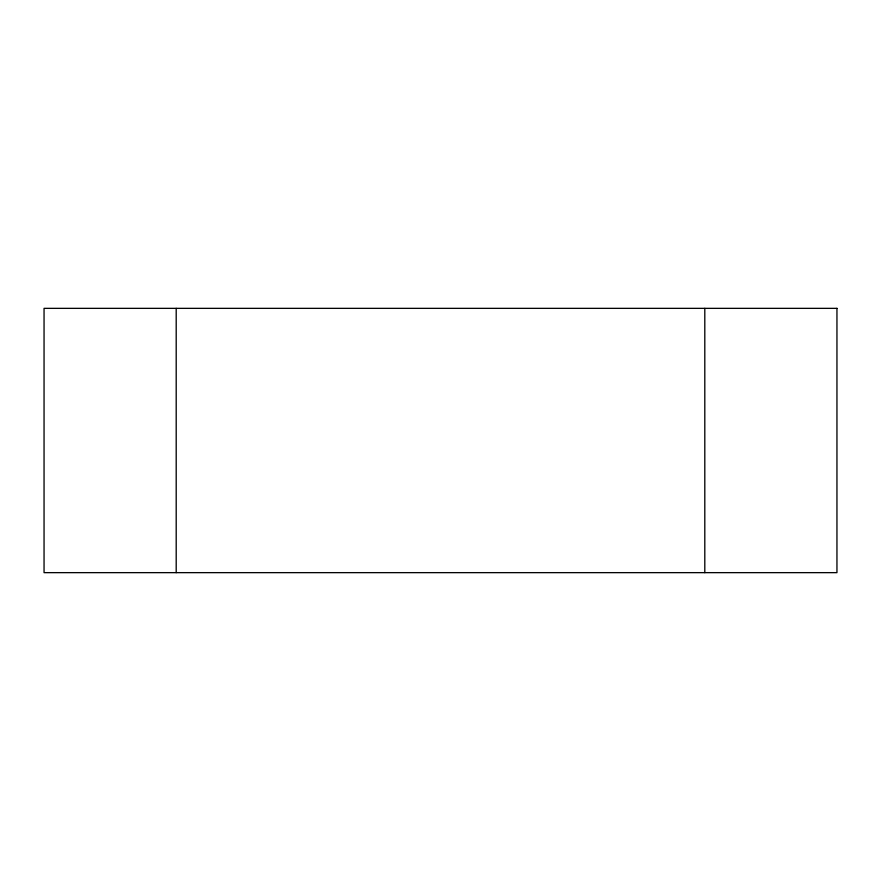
<?xml version="1.0" encoding="UTF-8"?>
<svg xmlns="http://www.w3.org/2000/svg" width="881" height="881" viewBox="0 0 881 881"><rect width="100%" height="100%" fill="white"/><g stroke="black" fill="none" stroke-linecap="round" stroke-linejoin="round"><path stroke-width="1.32" d="M704.8 308.35L704.8 572.65M176.2 308.35L176.2 572.65M836.95 308.35L44.05 308.35L44.05 572.65L836.95 572.65L836.95 308.35"/></g></svg>
